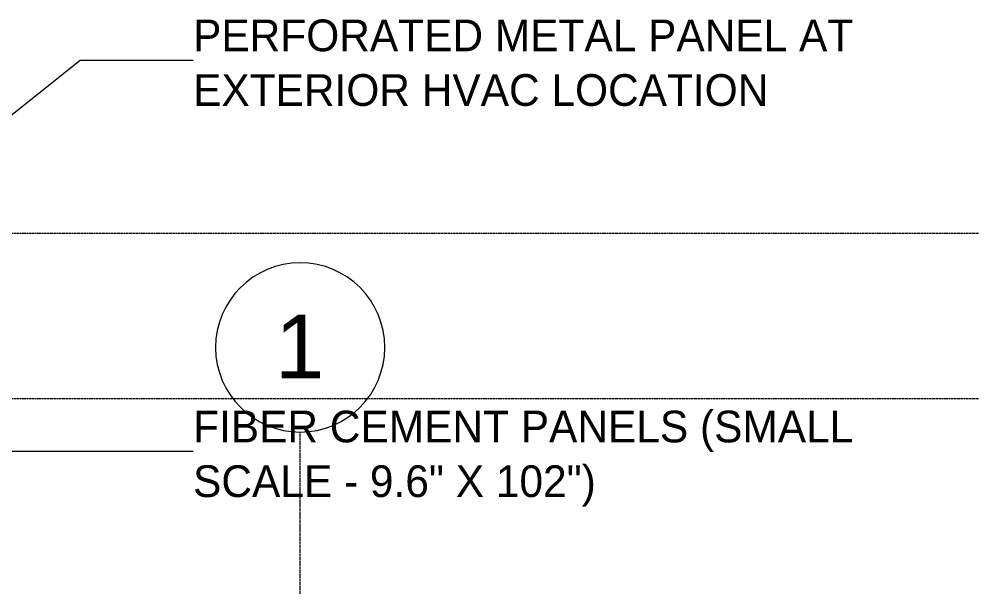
# Model space of a CAD drawing. Header units: inches. Extents: x -4169 to 1217, y -214 to 588.
# Drawn here: x 287.4 to 557.6, y 426.6 to 587.7 of the extents above; entities that cross this region are included whole.
import ezdxf

# ---------------------------------------------------------------- set-up
doc = ezdxf.new("R2010")
doc.units = ezdxf.units.IN
doc.header["$MEASUREMENT"] = 0
doc.linetypes.add('Aligning Line 1_8_', pattern=[0.25, 0.125, -0.125])
doc.linetypes.add('Grid Line 1_2_', pattern=[0.875, 0.5, -0.125, 0.125, -0.125])
for name, color, linetype, lineweight in [('0-6', 90, 'Continuous', 5), ('G-ANNO-SYMB', 111, 'Aligning Line 1_8_', 9), ('G-ANNO-SYMB-1', 254, 'Aligning Line 1_8_', 9), ('G-ANNO-SYMB-2', 147, 'Aligning Line 1_8_', 9), ('G-ANNO-TEXT', 231, 'Continuous', 9), ('S-GRID-1', 1, 'Grid Line 1_2_', 9), ('S-GRID-IDEN', 1, 'Continuous', 9)]:
    doc.layers.add(name, color=color, linetype=linetype, lineweight=lineweight)
doc.styles.add('Arial_1', font='arial.ttf', dxfattribs={"height": 18})
doc.styles.add('Century Gothic', font='ufonts.com_century-gothic.ttf', dxfattribs={"height": 9})

# ---------------------------------------------------------------- blocks, each defined once
blk = doc.blocks.new('CTR - 2nd Phase_rvt-2-BUILDING ELEVATION - COURTYARD - LOOKING WEST')
at = {"layer": 'G-ANNO-SYMB-1'}
blk.add_line((1910.93, 526.95), (4072.03, 526.95), dxfattribs=at)
blk = doc.blocks.new('CTR  - Topography_rvt-2-BUILDING ELEVATION - COURTYARD - LOOKING WEST')
at = {"layer": 'G-ANNO-SYMB-2'}
blk.add_line((1910.93, 480), (4072.03, 480), dxfattribs=at)
blk = doc.blocks.new('CTR - 1st Phase - Common Walls_rvt-2-BUILDING ELEVATION - COURTYARD - LOOKING WEST')
at = {"layer": 'G-ANNO-SYMB-2'}
for p, q in [((1910.93, 526.95), (4072.03, 526.95)), ((1910.93, 526.95), (4072.03, 526.95)), ((1910.93, 480), (4072.03, 480))]:
    blk.add_line(p, q, dxfattribs=at)
blk = doc.blocks.new('Grid - Grid Head - Circle-50561-BUILDING ELEVATION - COURTYARD - LOOKING WEST')
at = {"layer": 'S-GRID-IDEN'}
for start, end in [(0, 180), (180, 360)]:
    blk.add_arc((3481.32, 494.5), 24, start, end, dxfattribs=at)

msp = doc.modelspace()

# ---------------------------------------------------------------- linework, layer by layer
at = {"layer": 'G-ANNO-SYMB'}
for p, q in [((-1203.2806, 526.9531), (957.8234, 526.9531)), ((-1203.2806, 480), (957.8234, 480))]:
    msp.add_line(p, q, dxfattribs=at)
at = {"layer": 'G-ANNO-TEXT'}
for p, q in [((-0.1965, 332.2471), (304.6904, 576.0273)), ((304.6904, 576.0273), (336.7319, 576.0273)), ((285.2367, 465.0774), (336.7319, 465.0774))]:
    msp.add_line(p, q, dxfattribs=at)
at = {"layer": 'S-GRID-1'}
msp.add_line((367.1166, -159.8356), (367.1166, 470.5), dxfattribs=at)

# ---------------------------------------------------------------- block references
at = {"layer": '0-6'}
for name in ['CTR - 2nd Phase_rvt-2-BUILDING ELEVATION - COURTYARD - LOOKING WEST', 'CTR - 1st Phase - Common Walls_rvt-2-BUILDING ELEVATION - COURTYARD - LOOKING WEST', 'CTR  - Topography_rvt-2-BUILDING ELEVATION - COURTYARD - LOOKING WEST']:
    msp.add_blockref(name, (-3114.2072, 0), dxfattribs=at)
at = {"layer": 'S-GRID-IDEN'}
msp.add_blockref('Grid - Grid Head - Circle-50561-BUILDING ELEVATION - COURTYARD - LOOKING WEST', (-3114.2072, 0), dxfattribs=at)

# ---------------------------------------------------------------- texts
at = {"layer": 'G-ANNO-TEXT', "char_height": 9, "attachment_point": 1, "style": 'Century Gothic'}
for s, insert, width in [('PERFORATED METAL PANEL AT', (336.7319, 587.5233), 220.584), ('EXTERIOR HVAC LOCATION', (336.7319, 572.0233), 202.707), ('FIBER CEMENT PANELS (SMALL', (336.7319, 476.5734), 221.19), ('SCALE - 9.6" X 102")', (336.7319, 461.0734), 139.986)]:
    msp.add_mtext(s, dxfattribs=dict(at, insert=insert, width=width))
at = {"layer": 'S-GRID-IDEN', "insert": (359.9876, 503.7879), "char_height": 18, "width": 16.968, "attachment_point": 1, "style": 'Arial_1'}
msp.add_mtext('1', dxfattribs=at)

doc.saveas('drawing.dxf')
